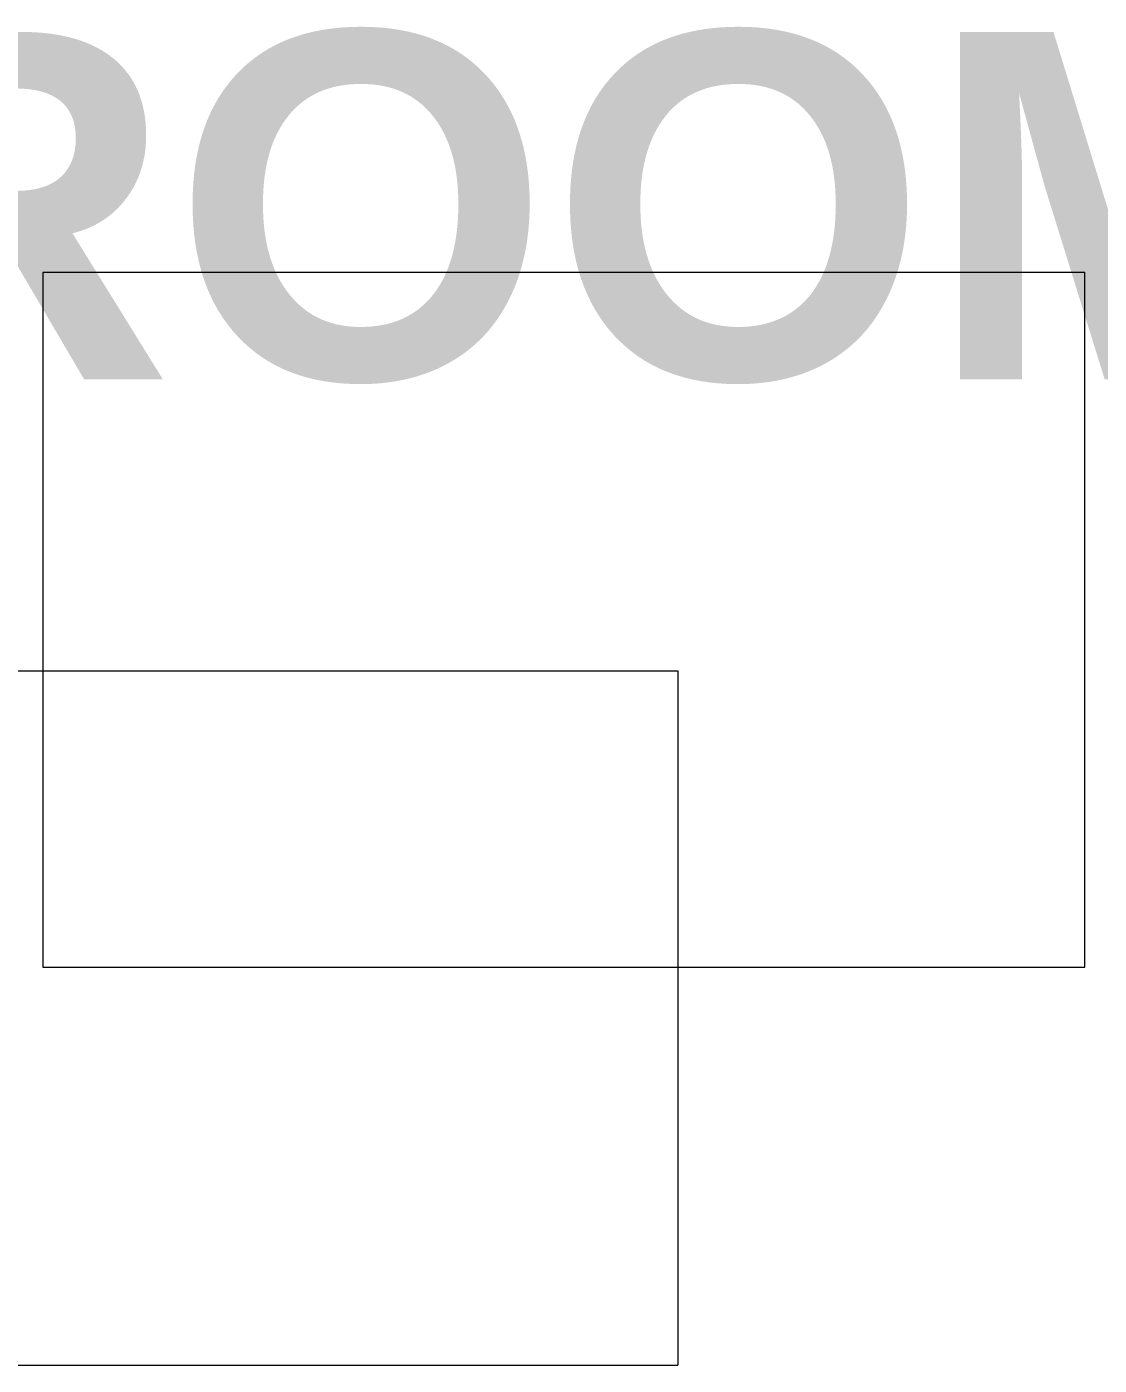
# Model space of a CAD drawing. Header units: inches. Extents: x -897 to 1409, y -1054 to 924.
# Drawn here: x 647.72 to 684.77, y 400.93 to 447.19 of the extents above; entities that cross this region are included whole.
import ezdxf

# ---------------------------------------------------------------- set-up
doc = ezdxf.new("R2010")
doc.units = ezdxf.units.IN
doc.header["$MEASUREMENT"] = 0
doc.layers.add('A-AREA-IDEN', color=2, linetype='Continuous', lineweight=9)
doc.layers.add('I-FURN', color=30, linetype='Continuous', lineweight=9)
doc.styles.add('Arial_B', font='arialbd.ttf', dxfattribs={"height": 12})

# ---------------------------------------------------------------- blocks, each defined once
blk = doc.blocks.new('Room Tag - Room Tag-84095-7TH FLOOR TELECOM PLAN')
at = {"layer": 'A-AREA-IDEN'}
for p, q in [((-0.375, -0.0625), (0.375, -0.0625)), ((0.375, -0.0625), (0.375, -0.3125)), ((-0.375, -0.3125), (0.375, -0.3125))]:
    blk.add_line(p, q, dxfattribs=at)
blk = doc.blocks.new('Side Table - Workstation 3D-4185596-7TH FLOOR TELECOM PLAN')
at = {"layer": 'I-FURN', "color": 53}
for p, q in [((-16.5, 60), (-40.5, 60)), ((-40.5, 60), (-40.5, 24)), ((-16.5, 24), (-16.5, 60)), ((-40.5, 24), (-16.5, 24))]:
    blk.add_line(p, q, dxfattribs=at)

msp = doc.modelspace()

# ---------------------------------------------------------------- block references
at = {"color": 53, "lineweight": 9, "rotation": 269.9999999999999}
msp.add_blockref('Side Table - Workstation 3D-4185596-7TH FLOOR TELECOM PLAN', (624.273, 398.193), dxfattribs=at)
at = {"layer": 'A-AREA-IDEN', "xscale": 95.99999999999994, "yscale": 95.99999999999994, "zscale": 95.99999999999994}
msp.add_blockref('Room Tag - Room Tag-84095-7TH FLOOR TELECOM PLAN', (634.217, 430.934), dxfattribs=at)

# ---------------------------------------------------------------- texts
at = {"layer": 'A-AREA-IDEN', "insert": (575.475, 447.008), "char_height": 12, "width": 142.107, "attachment_point": 1, "style": 'Arial_B'}
msp.add_mtext('COLOR ROOM', dxfattribs=at)

doc.saveas('drawing.dxf')
